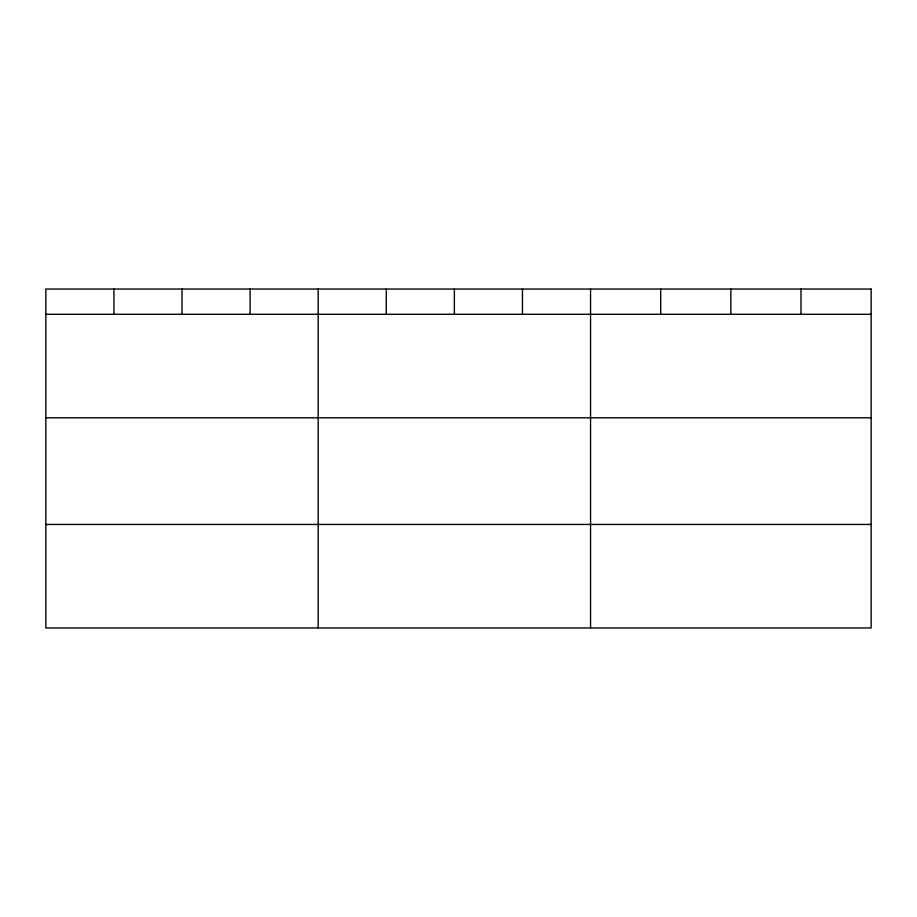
<?xml version="1.0" encoding="UTF-8"?>
<svg xmlns="http://www.w3.org/2000/svg" width="917" height="917" viewBox="0 0 917 917"><rect width="100%" height="100%" fill="white"/><g stroke="black" fill="none" stroke-linecap="round" stroke-linejoin="round"><path stroke-width="1.38" d="M45.85 314.29L871.15 314.29M45.85 417.797L871.15 417.797M45.85 524.444L871.15 524.444M800.999 289.05L800.999 314.29M730.849 289.05L730.849 314.29M660.698 289.05L660.698 314.29M590.548 289.05L590.548 627.95M522.461 289.05L522.461 314.29M454.373 289.05L454.373 314.29M386.286 289.05L386.286 314.29M318.199 289.05L318.199 627.95M250.112 289.05L250.112 314.29M182.025 289.05L182.025 314.29M113.937 289.05L113.937 314.29M871.15 289.05L45.85 289.05L45.85 627.95L871.15 627.95L871.15 289.05"/></g></svg>
